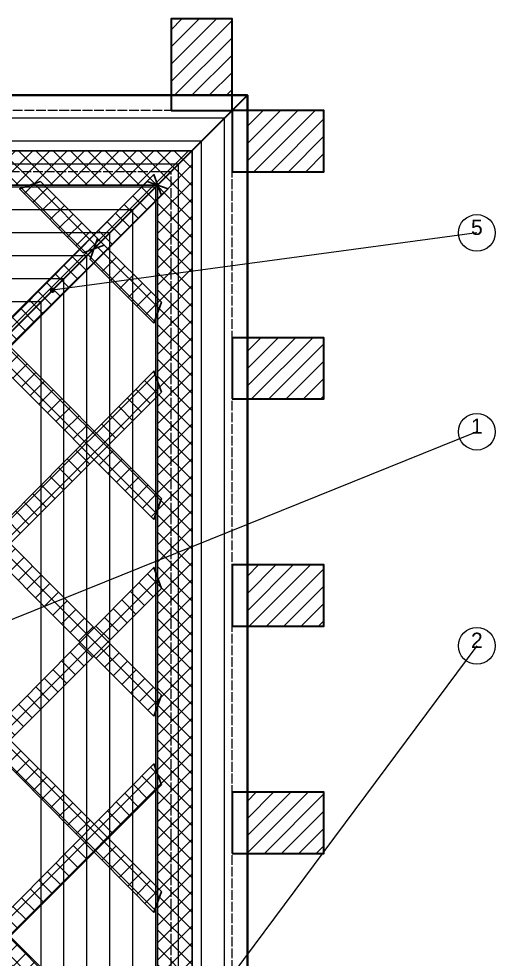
# Model space of a CAD drawing. Header units: millimetres. Extents: x -5750 to 7370, y -6735 to 6000.
# Drawn here: x 4255 to 7370, y -149 to 6000 of the extents above; entities that cross this region are included whole.
import ezdxf
from ezdxf.enums import TextEntityAlignment as Align

# ---------------------------------------------------------------- set-up
doc = ezdxf.new("R2010")
doc.units = ezdxf.units.MM
doc.linetypes.add('DASHED', pattern=[1.524, 1.27, -0.254])
for name, color, linetype, lineweight in [('ANNOTATION', 4, 'CONTINUOUS', 18), ('HATCH-CAST', 7, 'CONTINUOUS', 9), ('HATCH-PRINTED', 7, 'CONTINUOUS', 9), ('HIDDEN-AXIS', 8, 'DASHED', 18), ('LINES', 7, 'CONTINUOUS', 25), ('OUTLINE-CUT', 7, 'CONTINUOUS', 50), ('OUTLINE-FINE', 7, 'CONTINUOUS', 25)]:
    doc.layers.add(name, color=color, linetype=linetype, lineweight=lineweight)
doc.styles.get("Standard").update_dxf_attribs({"font": 'arial.ttf'})

msp = doc.modelspace()

# ---------------------------------------------------------------- hatches: boundary and pattern name
at = {"layer": 'ANNOTATION', "ltscale": 50}
h = msp.add_hatch(color=7, dxfattribs=at)
h.dxf.hatch_style = 1
edge = h.paths.add_edge_path()
edge.add_arc((4475, 4225), 17.5, 0, 360)
at = {"layer": 'HATCH-CAST', "ltscale": 50}
h = msp.add_hatch(dxfattribs=at)
h.set_pattern_fill('ANSI37', scale=25.197)
h.paths.add_polyline_path([(5387.5, -5137.5), (-4887.5, -5137.5), (-4887.5, 5137.5), (5387.5, 5137.5)])
h.paths.add_polyline_path([(-4662.5, -1059.4), (-4662.5, -1509.4), (-4687.2, -1578), (-4662.5, -1602.7), (-4662.5, -2250.5), (-4687.2, -2275.2), (-4662.5, -2343.8), (-4662.5, -2793.8), (-4687.2, -2862.3), (-4662.5, -2887), (-4662.5, -3534.8), (-4687.2, -3559.5), (-4662.5, -3628.1), (-4662.5, -4078.1), (-4687.2, -4146.7), (-4662.5, -4171.4), (-4662.5, -4819.2), (-4687.2, -4843.9), (-4687.1, -4844.2), (-4731.1, -4887.8), (-4662.5, -4912.5), (-4637.8, -4981.1), (-4594.2, -4937.1), (-4593.9, -4937.2), (-4569.2, -4912.5), (-3921.4, -4912.5), (-3896.7, -4937.2), (-3828.1, -4912.5), (-3378.1, -4912.5), (-3309.5, -4937.2), (-3284.8, -4912.5), (-2637, -4912.5), (-2612.3, -4937.2), (-2543.8, -4912.5), (-2093.8, -4912.5), (-2025.2, -4937.2), (-2000.5, -4912.5), (-1352.7, -4912.5), (-1328, -4937.2), (-1259.4, -4912.5), (-809.4, -4912.5), (-740.8, -4937.2), (-716.1, -4912.5), (-68.3, -4912.5), (-43.6, -4937.2), (25, -4912.5), (475, -4912.5), (543.6, -4937.2), (568.3, -4912.5), (1216.1, -4912.5), (1240.8, -4937.2), (1309.4, -4912.5), (1759.4, -4912.5), (1828, -4937.2), (1852.7, -4912.5), (2500.5, -4912.5), (2525.2, -4937.2), (2593.8, -4912.5), (3043.8, -4912.5), (3112.3, -4937.2), (3137, -4912.5), (3784.8, -4912.5), (3809.5, -4937.2), (3878.1, -4912.5), (4328.1, -4912.5), (4396.7, -4937.2), (4421.4, -4912.5), (5069.2, -4912.5), (5093.9, -4937.2), (5094.2, -4937.1), (5137.8, -4981.1), (5162.5, -4912.5), (5231.1, -4887.8), (5187.1, -4844.2), (5187.2, -4843.9), (5162.5, -4819.2), (5162.5, -4171.4), (5187.2, -4146.7), (5162.5, -4078.1), (5162.5, -3628.1), (5187.2, -3559.5), (5162.5, -3534.8), (5162.5, -2887), (5187.2, -2862.3), (5162.5, -2793.8), (5162.5, -2343.8), (5187.2, -2275.2), (5162.5, -2250.5), (5162.5, -1602.7), (5187.2, -1578), (5162.5, -1509.4), (5162.5, -1059.4), (5187.2, -990.8), (5162.5, -966.1), (5162.5, -318.3), (5187.2, -293.6), (5162.5, -225), (5162.5, 225), (5187.2, 293.6), (5162.5, 318.3), (5162.5, 966.1), (5187.2, 990.8), (5162.5, 1059.4), (5162.5, 1509.4), (5187.2, 1578), (5162.5, 1602.7), (5162.5, 2250.5), (5187.2, 2275.2), (5162.5, 2343.8), (5162.5, 2793.8), (5187.2, 2862.3), (5162.5, 2887), (5162.5, 3534.8), (5187.2, 3559.5), (5162.5, 3628.1), (5162.5, 4078.1), (5187.2, 4146.7), (5162.5, 4171.4), (5162.5, 4819.2), (5187.2, 4843.9), (5187.1, 4844.2), (5231.1, 4887.8), (5162.5, 4912.5), (5137.8, 4981.1), (5094.2, 4937.1), (5093.9, 4937.2), (5069.2, 4912.5), (4421.4, 4912.5), (4396.7, 4937.2), (4328.1, 4912.5), (3878.1, 4912.5), (3809.5, 4937.2), (3784.8, 4912.5), (3137, 4912.5), (3112.3, 4937.2), (3043.8, 4912.5), (2593.8, 4912.5), (2525.2, 4937.2), (2500.5, 4912.5), (1852.7, 4912.5), (1828, 4937.2), (1759.4, 4912.5), (1309.4, 4912.5), (1240.8, 4937.2), (1216.1, 4912.5), (568.3, 4912.5), (543.6, 4937.2), (475, 4912.5), (25, 4912.5), (-43.6, 4937.2), (-68.3, 4912.5), (-716.1, 4912.5), (-740.8, 4937.2), (-809.4, 4912.5), (-1259.4, 4912.5), (-1328, 4937.2), (-1352.7, 4912.5), (-2000.5, 4912.5), (-2025.2, 4937.2), (-2093.8, 4912.5), (-2543.8, 4912.5), (-2612.3, 4937.2), (-2637, 4912.5), (-3284.8, 4912.5), (-3309.5, 4937.2), (-3378.1, 4912.5), (-3828.1, 4912.5), (-3896.7, 4937.2), (-3921.4, 4912.5), (-4569.2, 4912.5), (-4593.9, 4937.2), (-4594.2, 4937.1), (-4637.8, 4981.1), (-4662.5, 4912.5), (-4731.1, 4887.8), (-4687.1, 4844.2), (-4687.2, 4843.9), (-4662.5, 4819.2), (-4662.5, 4171.4), (-4687.2, 4146.7), (-4662.5, 4078.1), (-4662.5, 3628.1), (-4687.2, 3559.5), (-4662.5, 3534.8), (-4662.5, 2887), (-4687.2, 2862.3), (-4662.5, 2793.8), (-4662.5, 2343.8), (-4687.2, 2275.2), (-4662.5, 2250.5), (-4662.5, 1602.7), (-4687.2, 1578), (-4662.5, 1509.4), (-4662.5, 1059.4), (-4687.2, 990.8), (-4662.5, 966.1), (-4662.5, 318.3), (-4687.2, 293.6), (-4662.5, 225), (-4662.5, -225), (-4687.2, -293.6), (-4662.5, -318.3), (-4662.5, -966.1), (-4687.2, -990.8)])
h = msp.add_hatch(dxfattribs=at)
h.set_pattern_fill('ANSI37', scale=25.197)
h.paths.add_polyline_path([(4838.6, 4495.3), (4813.9, 4520), (4770, 4563.9), (4747.4, 4586.5), (5137.8, 4981.1), (5187.2, 4843.9)])
h = msp.add_hatch(dxfattribs=at)
h.set_pattern_fill('ANSI37', scale=25.197)
h.paths.add_polyline_path([(4396.7, 4937.2), (4813.9, 4520), (4676.7, 4470.6), (4259.5, 4887.8)])
h = msp.add_hatch(dxfattribs=at)
h.set_pattern_fill('ANSI37', scale=25.197)
h.paths.add_polyline_path([(5093.9, 4937.2), (5094.2, 4937.1), (4747.4, 4586.5), (4745.3, 4588.6)])
h = msp.add_hatch(dxfattribs=at)
h.set_pattern_fill('ANSI37', scale=25.197)
h.paths.add_polyline_path([(5187.1, 4844.2), (5162.5, 4912.5), (5231.1, 4887.8)])
h = msp.add_hatch(dxfattribs=at)
h.set_pattern_fill('ANSI37', scale=25.197)
h.paths.add_polyline_path([(4652, 4495.3), (4654.6, 4492.7), (4108.6, 3940.9), (4103.1, 3946.4)])
h = msp.add_hatch(dxfattribs=at)
h.set_pattern_fill('ANSI37', scale=25.197)
h.paths.add_polyline_path([(4745.3, 4495.3), (4720.6, 4426.7), (4745.3, 4402), (4196.4, 3853.1), (4127.8, 3921.7), (4127.8, 3921.7), (4108.6, 3940.9), (4654.6, 4492.7), (4676.7, 4470.6)])
h = msp.add_hatch(dxfattribs=at)
h.set_pattern_fill('ANSI37', scale=25.197)
h.paths.add_polyline_path([(4813.9, 4520), (5187.2, 4146.7), (5137.8, 4009.5), (4720.6, 4426.7), (4745.3, 4495.3)])
h = msp.add_hatch(dxfattribs=at)
h.set_pattern_fill('ANSI37', scale=25.197)
h.paths.add_polyline_path([(4103.1, 3853.1), (4171.7, 3877.8), (4127.8, 3921.7), (4127.8, 3921.7), (5187.2, 2862.3), (5137.8, 2725.2), (4078.4, 3784.5)])
h = msp.add_hatch(dxfattribs=at)
h.set_pattern_fill('ANSI37', scale=25.197)
h.paths.add_polyline_path([(4747.4, 3302.1), (5137.8, 3696.7), (5187.2, 3559.5), (4838.6, 3210.9)])
h = msp.add_hatch(dxfattribs=at)
h.set_pattern_fill('ANSI37', scale=25.197)
h.paths.add_polyline_path([(5187.2, 1578), (5137.8, 1440.8), (3436.2, 3142.3), (3460.9, 3210.9), (3529.5, 3235.6)])
h = msp.add_hatch(dxfattribs=at)
h.set_pattern_fill('ANSI37', scale=25.197)
h.paths.add_polyline_path([(4108.6, 2656.5), (4654.6, 3208.3), (4745.3, 3117.6), (4196.4, 2568.8)])
h = msp.add_hatch(dxfattribs=at)
h.set_pattern_fill('ANSI37', scale=25.197)
h.paths.add_polyline_path([(5137.8, 2412.3), (5187.2, 2275.2), (4838.6, 1926.6), (4747.4, 2017.8)])
h = msp.add_hatch(dxfattribs=at)
h.set_pattern_fill('ANSI37', scale=25.197)
h.paths.add_polyline_path([(3200, 2280.8), (5187.2, 293.6), (5137.8, 156.4), (3200, 2115)])
h = msp.add_hatch(dxfattribs=at)
h.set_pattern_fill('ANSI37', scale=25.197)
h.paths.add_polyline_path([(4745.3, 1833.3), (4196.4, 1284.4), (4108.6, 1372.1), (4654.6, 1924)])
h = msp.add_hatch(dxfattribs=at)
h.set_pattern_fill('ANSI37', scale=25.197)
h.paths.add_polyline_path([(5137.8, 1128), (5187.2, 990.8), (4838.6, 642.2), (4747.4, 733.4)])
h = msp.add_hatch(dxfattribs=at)
h.set_pattern_fill('ANSI37', scale=25.197)
h.paths.add_polyline_path([(4747.4, 551), (3200, -996.4), (3200, -830.6), (4657.2, 642.2)])
h = msp.add_hatch(dxfattribs=at)
h.set_pattern_fill('ANSI37', scale=25.197)
h.paths.add_polyline_path([(4657.2, -642.2), (4108.6, -87.8), (4196.4, 0), (4747.4, -551)])
at = {"layer": 'HATCH-PRINTED', "ltscale": 50}
h = msp.add_hatch(dxfattribs=at)
h.set_pattern_fill('ANSI31', scale=25.197)
h.paths.add_polyline_path([(5650, 6000), (5650, 5500), (5250, 5500), (5250, 6000)])
h = msp.add_hatch(dxfattribs=at)
h.set_pattern_fill('ANSI31', scale=25.197)
h.paths.add_polyline_path([(5750, 5400), (6250, 5400), (6250, 5000), (5750, 5000)])
h = msp.add_hatch(dxfattribs=at)
h.set_pattern_fill('ANSI31', scale=25.197)
h.paths.add_polyline_path([(5750, 3914.3), (6250, 3914.3), (6250, 3514.3), (5750, 3514.3)])
h = msp.add_hatch(dxfattribs=at)
h.set_pattern_fill('ANSI31', scale=25.197)
h.paths.add_polyline_path([(5750, 2428.6), (6250, 2428.6), (6250, 2028.6), (5750, 2028.6)])
h = msp.add_hatch(dxfattribs=at)
h.set_pattern_fill('ANSI31', scale=25.197)
h.paths.add_polyline_path([(5750, 942.9), (6250, 942.9), (6250, 542.9), (5750, 542.9)])

# ---------------------------------------------------------------- linework, layer by layer
at = {"layer": 'ANNOTATION', "lineweight": 20, "ltscale": 50}
for points in [[(7250, 4600), (4475, 4225)], [(7250, 3300), (2718.8, 1470)], [(7250, 1900), (4000, -2465.6)]]:
    msp.add_lwpolyline(points, dxfattribs=at)
at = {"layer": 'ANNOTATION', "lineweight": 18, "ltscale": 50}
for centre in [(7250, 4600), (7250, 3300), (7250, 1900)]:
    msp.add_circle(centre, 120, dxfattribs=at)
at = {"layer": 'HIDDEN-AXIS', "linetype": 'DASHED', "lineweight": 15, "ltscale": 50}
for points in [[(-5150, -5400), (5650, -5400), (5650, 5400), (-5150, 5400), (-5150, -5400)], [(-4750, -5000), (5250, -5000), (5250, 5000), (-4750, 5000), (-4750, -5000)]]:
    msp.add_lwpolyline(points, dxfattribs=at)
at = {"layer": 'LINES', "lineweight": 35, "ltscale": 50}
msp.add_lwpolyline([(5750, 5500), (3200, 2950)], dxfattribs=at)
at = {"layer": 'OUTLINE-CUT', "lineweight": 40, "ltscale": 50}
msp.add_lwpolyline([(-5250, -5500), (5750, -5500), (5750, 5500), (-5250, 5500)], close=True, dxfattribs=at)
at = {"layer": 'OUTLINE-FINE', "lineweight": 35, "ltscale": 50}
for points in [[(5250, 5400), (5650, 5400), (5650, 6000), (5250, 6000)], [(5650, 5000), (6250, 5000), (6250, 5400), (5650, 5400)], [(5650, 3514.3), (6250, 3514.3), (6250, 3914.3), (5650, 3914.3)], [(5650, 2028.6), (6250, 2028.6), (6250, 2428.6), (5650, 2428.6)], [(5650, 542.9), (6250, 542.9), (6250, 942.9), (5650, 942.9)]]:
    msp.add_lwpolyline(points, close=True, dxfattribs=at)
at = {"layer": 'OUTLINE-FINE', "lineweight": 0, "ltscale": 50}
for points in [[(-5100, -5350), (5600, -5350), (5600, 5350), (-5100, 5350)], [(-4950, -5200), (5450, -5200), (5450, 5200), (-4950, 5200)], [(-4800, -5050), (5300, -5050), (5300, 5050), (-4800, 5050)], [(-4650, -4900), (5150, -4900), (5150, 4900), (-4650, 4900)], [(-4500, -4750), (5000, -4750), (5000, 4750), (-4500, 4750)], [(-4350, -4600), (4850, -4600), (4850, 4600), (-4350, 4600)], [(-4200, -4450), (4700, -4450), (4700, 4450), (-4200, 4450)], [(-4050, -4300), (4550, -4300), (4550, 4300), (-4050, 4300)], [(-3900, -4150), (4400, -4150), (4400, 4150), (-3900, 4150)]]:
    msp.add_lwpolyline(points, close=True, dxfattribs=at)
at = {"layer": 'OUTLINE-FINE', "lineweight": 30, "ltscale": 50}
for points in [[(-4887.5, -5137.5), (5387.5, -5137.5), (5387.5, 5137.5), (-4887.5, 5137.5)], [(5187.2, 4843.9), (2862.2, 2518.9), (2837.5, 2656.1), (5137.8, 4981.1)], [(5231.1, 4887.8), (2906.1, 2587.5), (2768.9, 2612.2), (5093.9, 4937.2)], [(4396.7, 4937.2), (4813.9, 4520), (4676.7, 4470.6), (4259.5, 4887.8)], [(-4662.5, -4912.5), (5162.5, -4912.5), (5162.5, 4912.5), (-4662.5, 4912.5)], [(5137.8, 4009.5), (4720.6, 4426.7), (4770, 4563.9), (5187.2, 4146.7)], [(5137.8, 2725.2), (4078.4, 3784.5), (4127.8, 3921.7), (5187.2, 2862.3)], [(5187.2, 3559.5), (2862.2, 1234.5), (2837.5, 1371.7), (5137.8, 3696.7)], [(5137.8, 1440.8), (3436.2, 3142.3), (3485.6, 3279.5), (5187.2, 1578)], [(5137.8, 156.4), (2837.5, 2481.4), (2862.2, 2618.6), (5187.2, 293.6)], [(5187.2, 2275.2), (2862.2, -49.8), (2837.5, 87.3), (5137.8, 2412.3)], [(5137.8, -1128), (2837.5, 1197), (2862.2, 1334.2), (5187.2, -990.8)], [(5187.2, 990.8), (2862.2, -1334.2), (2837.5, -1197), (5137.8, 1128)]]:
    msp.add_lwpolyline(points, close=True, dxfattribs=at)

# ---------------------------------------------------------------- texts
at = {"layer": 'ANNOTATION', "ltscale": 50}
for s, p in [('5', (7250, 4556.8)), ('1', (7250, 3256.8)), ('2', (7250, 1856.8))]:
    msp.add_text(s, height=99.4, dxfattribs=at).set_placement(p, align=Align.BOTTOM_CENTER)

doc.saveas('drawing.dxf')
